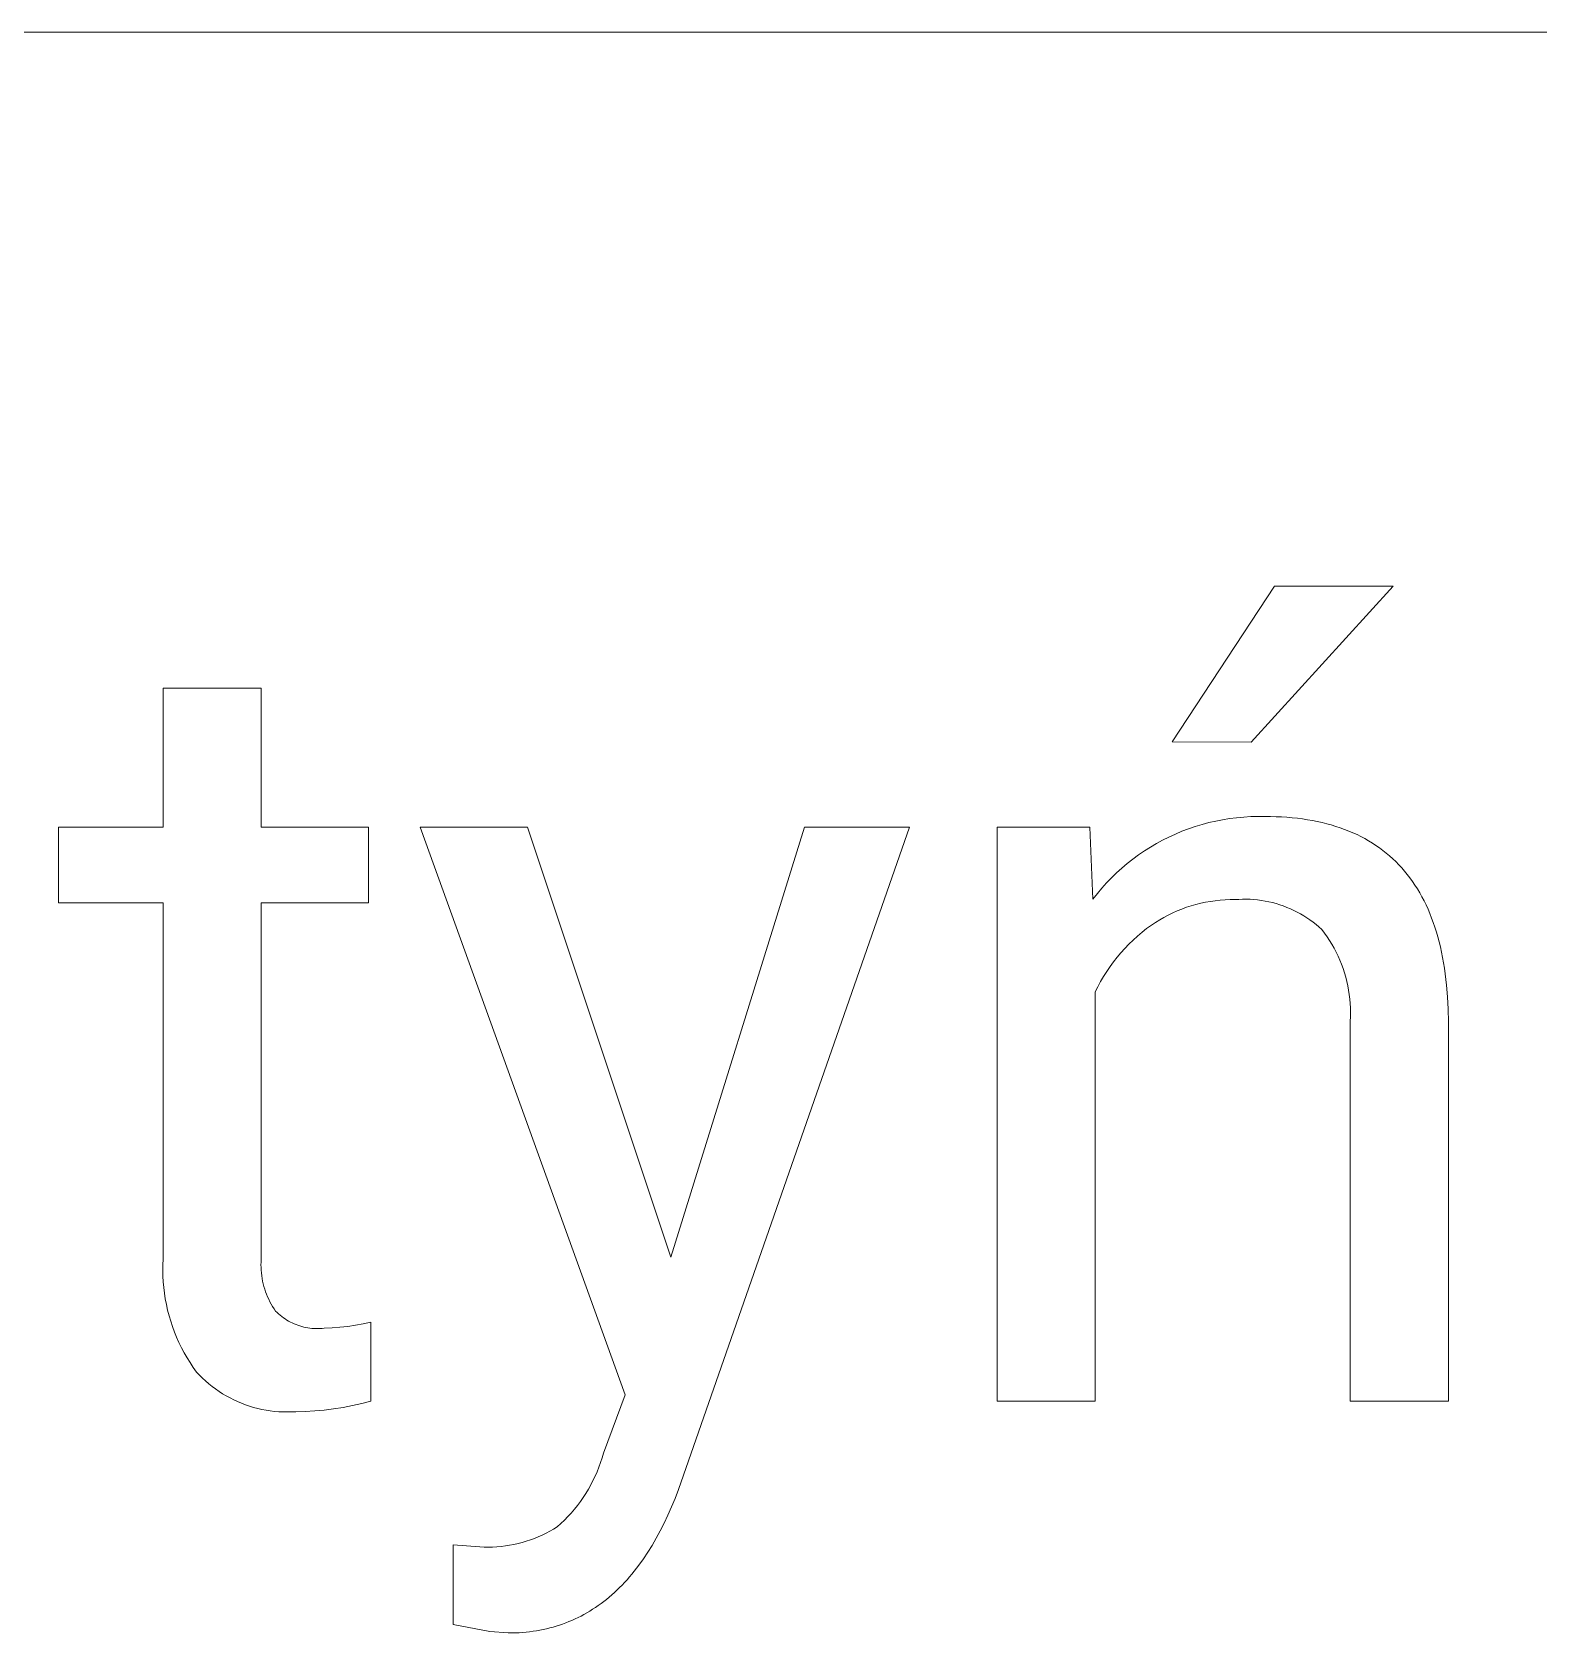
# Model space of a CAD drawing. Header units: millimetres. Extents: x -1246 to 2331, y -493 to 2006.
# Drawn here: x 1669.4 to 1735.5, y -163.2 to -93 of the extents above; entities that cross this region are included whole.
import ezdxf

# ---------------------------------------------------------------- set-up
doc = ezdxf.new("R2010")
doc.units = ezdxf.units.MM
doc.header["$MEASUREMENT"] = 0
doc.layers.add('Domyślny', color=7, linetype='Continuous', true_color=0x000000)

msp = doc.modelspace()

# ---------------------------------------------------------------- linework, layer by layer
at = {"layer": 'Domyślny', "color": 18, "lineweight": 15, "true_color": 0x000000}
for p, q in [((2327.489, -92.974), (979.014, -92.974)), ((1719.4, -124.1), (1723.891, -117.275)), ((1729.097, -117.275), (1722.867, -124.112)), ((1723.891, -117.275), (1729.097, -117.275)), ((1675.153, -127.841), (1675.153, -121.742)), ((1675.153, -121.742), (1679.453, -121.742)), ((1679.453, -121.742), (1679.453, -127.841)), ((1722.867, -124.112), (1719.4, -124.1)), ((1720.418, -127.816), (1720.715, -127.725)), ((1720.715, -127.725), (1721.015, -127.645)), ((1721.015, -127.645), (1721.317, -127.575)), ((1721.317, -127.575), (1721.621, -127.516)), ((1721.621, -127.516), (1721.928, -127.466)), ((1721.928, -127.466), (1722.235, -127.427)), ((1722.235, -127.427), (1722.544, -127.399)), ((1722.544, -127.399), (1722.854, -127.381)), ((1722.854, -127.381), (1723.164, -127.373)), ((1723.164, -127.373), (1723.474, -127.376)), ((1723.474, -127.376), (1723.721, -127.378)), ((1723.721, -127.378), (1723.965, -127.385)), ((1723.965, -127.385), (1724.204, -127.396)), ((1724.204, -127.396), (1724.44, -127.411)), ((1724.44, -127.411), (1724.672, -127.431)), ((1724.672, -127.431), (1724.899, -127.455)), ((1724.899, -127.455), (1725.124, -127.484)), ((1725.124, -127.484), (1725.344, -127.517)), ((1725.344, -127.517), (1725.56, -127.554)), ((1725.56, -127.554), (1725.773, -127.596)), ((1725.773, -127.596), (1725.981, -127.642)), ((1725.981, -127.642), (1726.186, -127.693)), ((1726.186, -127.693), (1726.387, -127.748)), ((1726.387, -127.748), (1726.584, -127.807)), ((1670.567, -131.164), (1670.567, -127.841)), ((1670.567, -127.841), (1675.153, -127.841)), ((1679.453, -127.841), (1684.158, -127.841)), ((1684.158, -127.841), (1684.158, -131.164)), ((1695.413, -152.734), (1686.431, -127.837)), ((1686.431, -127.837), (1691.137, -127.837)), ((1691.137, -127.837), (1697.414, -146.706)), ((1697.414, -146.706), (1703.275, -127.837)), ((1707.885, -127.837), (1697.76, -156.891)), ((1703.275, -127.837), (1707.885, -127.837)), ((1711.729, -153.011), (1711.729, -127.841)), ((1711.729, -127.841), (1715.791, -127.841)), ((1715.791, -127.841), (1715.934, -130.998)), ((1718.717, -128.563), (1718.989, -128.415)), ((1718.989, -128.415), (1719.267, -128.276)), ((1719.267, -128.276), (1719.548, -128.146)), ((1719.548, -128.146), (1719.835, -128.026)), ((1719.835, -128.026), (1720.125, -127.916)), ((1720.125, -127.916), (1720.418, -127.816)), ((1726.584, -127.807), (1726.778, -127.871)), ((1726.778, -127.871), (1726.967, -127.939)), ((1726.967, -127.939), (1727.153, -128.012)), ((1727.153, -128.012), (1727.335, -128.089)), ((1727.335, -128.089), (1727.513, -128.17)), ((1727.513, -128.17), (1727.687, -128.256)), ((1727.687, -128.256), (1727.857, -128.346)), ((1727.857, -128.346), (1728.023, -128.44)), ((1728.023, -128.44), (1728.186, -128.539)), ((1717.682, -129.246), (1717.932, -129.062)), ((1717.932, -129.062), (1718.188, -128.887)), ((1718.188, -128.887), (1718.449, -128.721)), ((1718.449, -128.721), (1718.717, -128.563)), ((1728.186, -128.539), (1728.344, -128.643)), ((1728.344, -128.643), (1728.499, -128.75)), ((1728.499, -128.75), (1728.65, -128.863)), ((1728.65, -128.863), (1728.797, -128.979)), ((1728.797, -128.979), (1728.941, -129.1)), ((1728.941, -129.1), (1729.08, -129.225)), ((1716.748, -130.062), (1716.971, -129.847)), ((1716.971, -129.847), (1717.201, -129.638)), ((1717.201, -129.638), (1717.438, -129.438)), ((1717.438, -129.438), (1717.682, -129.246)), ((1729.08, -129.225), (1729.216, -129.355)), ((1729.216, -129.355), (1729.347, -129.489)), ((1729.347, -129.489), (1729.475, -129.628)), ((1729.475, -129.628), (1729.599, -129.771)), ((1729.599, -129.771), (1729.719, -129.918)), ((1716.126, -130.754), (1716.325, -130.516)), ((1716.325, -130.516), (1716.533, -130.286)), ((1716.533, -130.286), (1716.748, -130.062)), ((1729.719, -129.918), (1729.835, -130.07)), ((1729.835, -130.07), (1729.948, -130.226)), ((1729.948, -130.226), (1730.056, -130.386)), ((1730.056, -130.386), (1730.161, -130.551)), ((1730.161, -130.551), (1730.262, -130.72)), ((1675.153, -131.164), (1670.567, -131.164)), ((1675.153, -146.781), (1675.153, -131.164)), ((1684.158, -131.164), (1679.453, -131.164)), ((1679.453, -131.164), (1679.453, -146.793)), ((1715.934, -130.998), (1716.126, -130.754)), ((1720.449, -131.232), (1720.241, -131.292)), ((1720.66, -131.18), (1720.449, -131.232)), ((1720.872, -131.135), (1720.66, -131.18)), ((1721.085, -131.097), (1720.872, -131.135)), ((1721.299, -131.067), (1721.085, -131.097)), ((1721.515, -131.044), (1721.299, -131.067)), ((1721.731, -131.029), (1721.515, -131.044)), ((1721.947, -131.021), (1721.731, -131.029)), ((1722.164, -131.021), (1721.947, -131.021)), ((1722.329, -131.01), (1722.164, -131.021)), ((1722.495, -131.004), (1722.329, -131.01)), ((1722.66, -131.003), (1722.495, -131.004)), ((1722.826, -131.008), (1722.66, -131.003)), ((1722.991, -131.018), (1722.826, -131.008)), ((1723.156, -131.035), (1722.991, -131.018)), ((1723.32, -131.056), (1723.156, -131.035)), ((1723.483, -131.083), (1723.32, -131.056)), ((1723.646, -131.116), (1723.483, -131.083)), ((1723.807, -131.154), (1723.646, -131.116)), ((1723.967, -131.197), (1723.807, -131.154)), ((1724.125, -131.246), (1723.967, -131.197)), ((1724.281, -131.3), (1724.125, -131.246)), ((1730.262, -130.72), (1730.359, -130.894)), ((1730.359, -130.894), (1730.452, -131.072)), ((1730.452, -131.072), (1730.541, -131.255)), ((1730.541, -131.255), (1730.627, -131.441)), ((1718.859, -131.906), (1718.675, -132.02)), ((1719.046, -131.798), (1718.859, -131.906)), ((1719.238, -131.696), (1719.046, -131.798)), ((1719.433, -131.601), (1719.238, -131.696)), ((1719.631, -131.513), (1719.433, -131.601)), ((1719.831, -131.432), (1719.631, -131.513)), ((1720.035, -131.358), (1719.831, -131.432)), ((1720.241, -131.292), (1720.035, -131.358)), ((1724.436, -131.359), (1724.281, -131.3)), ((1724.589, -131.423), (1724.436, -131.359)), ((1724.739, -131.493), (1724.589, -131.423)), ((1724.887, -131.567), (1724.739, -131.493)), ((1725.032, -131.647), (1724.887, -131.567)), ((1725.175, -131.731), (1725.032, -131.647)), ((1725.315, -131.82), (1725.175, -131.731)), ((1725.451, -131.913), (1725.315, -131.82)), ((1725.585, -132.011), (1725.451, -131.913)), ((1730.627, -131.441), (1730.708, -131.633)), ((1730.708, -131.633), (1730.786, -131.828)), ((1730.786, -131.828), (1730.86, -132.029)), ((1717.887, -132.62), (1717.695, -132.793)), ((1718.084, -132.453), (1717.887, -132.62)), ((1718.287, -132.294), (1718.084, -132.453)), ((1718.495, -132.141), (1718.287, -132.294)), ((1718.675, -132.02), (1718.495, -132.141)), ((1725.715, -132.114), (1725.585, -132.011)), ((1725.841, -132.221), (1725.715, -132.114)), ((1725.964, -132.332), (1725.841, -132.221)), ((1726.083, -132.487), (1725.964, -132.332)), ((1726.197, -132.647), (1726.083, -132.487)), ((1726.305, -132.81), (1726.197, -132.647)), ((1730.86, -132.029), (1730.93, -132.233)), ((1730.93, -132.233), (1730.996, -132.442)), ((1730.996, -132.442), (1731.058, -132.655)), ((1731.058, -132.655), (1731.116, -132.873)), ((1717.158, -133.35), (1716.992, -133.547)), ((1717.331, -133.158), (1717.158, -133.35)), ((1717.51, -132.972), (1717.331, -133.158)), ((1717.695, -132.793), (1717.51, -132.972)), ((1726.408, -132.977), (1726.305, -132.81)), ((1726.506, -133.147), (1726.408, -132.977)), ((1726.597, -133.321), (1726.506, -133.147)), ((1726.683, -133.497), (1726.597, -133.321)), ((1731.116, -132.873), (1731.171, -133.095)), ((1731.171, -133.095), (1731.221, -133.321)), ((1731.221, -133.321), (1731.268, -133.552)), ((1716.68, -133.959), (1716.535, -134.172)), ((1716.832, -133.75), (1716.68, -133.959)), ((1716.992, -133.547), (1716.832, -133.75)), ((1726.762, -133.676), (1726.683, -133.497)), ((1726.836, -133.858), (1726.762, -133.676)), ((1726.903, -134.042), (1726.836, -133.858)), ((1726.965, -134.228), (1726.903, -134.042)), ((1731.268, -133.552), (1731.311, -133.787)), ((1731.311, -133.787), (1731.35, -134.027)), ((1731.35, -134.027), (1731.385, -134.271)), ((1716.267, -134.613), (1716.144, -134.84)), ((1716.397, -134.39), (1716.267, -134.613)), ((1716.535, -134.172), (1716.397, -134.39)), ((1727.02, -134.416), (1726.965, -134.228)), ((1727.068, -134.606), (1727.02, -134.416)), ((1727.111, -134.798), (1727.068, -134.606)), ((1731.385, -134.271), (1731.444, -134.772)), ((1731.444, -134.772), (1731.487, -135.291)), ((1716.144, -134.84), (1716.029, -135.071)), ((1716.029, -135.071), (1716.029, -153.011)), ((1727.147, -134.99), (1727.111, -134.798)), ((1727.176, -135.184), (1727.147, -134.99)), ((1727.199, -135.379), (1727.176, -135.184)), ((1727.215, -135.574), (1727.199, -135.379)), ((1731.487, -135.291), (1731.515, -135.828)), ((1727.225, -135.77), (1727.215, -135.574)), ((1727.215, -136.358), (1727.225, -136.162)), ((1727.228, -135.966), (1727.225, -135.77)), ((1727.225, -136.162), (1727.228, -135.966)), ((1731.515, -135.828), (1731.527, -136.382)), ((1727.215, -153.011), (1727.215, -136.358)), ((1731.527, -136.382), (1731.527, -153.011)), ((1675.138, -147.283), (1675.141, -147.032)), ((1675.143, -147.534), (1675.138, -147.283)), ((1675.141, -147.032), (1675.153, -146.781)), ((1679.447, -146.913), (1679.444, -147.034)), ((1679.444, -147.034), (1679.446, -147.154)), ((1679.446, -147.154), (1679.452, -147.274)), ((1679.453, -146.793), (1679.447, -146.913)), ((1679.452, -147.274), (1679.462, -147.394)), ((1679.462, -147.394), (1679.476, -147.514)), ((1675.156, -147.785), (1675.143, -147.534)), ((1675.178, -148.035), (1675.156, -147.785)), ((1675.208, -148.285), (1675.178, -148.035)), ((1679.476, -147.514), (1679.494, -147.633)), ((1679.494, -147.633), (1679.516, -147.751)), ((1679.516, -147.751), (1679.542, -147.868)), ((1679.542, -147.868), (1679.573, -147.985)), ((1679.573, -147.985), (1679.607, -148.1)), ((1679.607, -148.1), (1679.645, -148.215)), ((1675.247, -148.533), (1675.208, -148.285)), ((1675.294, -148.78), (1675.247, -148.533)), ((1675.349, -149.025), (1675.294, -148.78)), ((1679.645, -148.215), (1679.687, -148.327)), ((1679.687, -148.327), (1679.733, -148.439)), ((1679.733, -148.439), (1679.782, -148.549)), ((1679.782, -148.549), (1679.835, -148.656)), ((1679.835, -148.656), (1679.892, -148.763)), ((1679.892, -148.763), (1679.953, -148.867)), ((1675.412, -149.268), (1675.349, -149.025)), ((1675.483, -149.509), (1675.412, -149.268)), ((1675.562, -149.747), (1675.483, -149.509)), ((1679.953, -148.867), (1680.017, -148.969)), ((1680.017, -148.969), (1680.084, -149.068)), ((1680.084, -149.068), (1680.149, -149.131)), ((1680.149, -149.131), (1680.215, -149.191)), ((1680.215, -149.191), (1680.284, -149.25)), ((1680.284, -149.25), (1680.355, -149.305)), ((1680.355, -149.305), (1680.427, -149.359)), ((1680.427, -149.359), (1680.502, -149.409)), ((1680.502, -149.409), (1680.578, -149.457)), ((1680.578, -149.457), (1680.655, -149.503)), ((1680.655, -149.503), (1680.734, -149.546)), ((1675.649, -149.983), (1675.562, -149.747)), ((1675.744, -150.215), (1675.649, -149.983)), ((1675.847, -150.444), (1675.744, -150.215)), ((1680.734, -149.546), (1680.815, -149.586)), ((1680.815, -149.586), (1680.897, -149.623)), ((1680.897, -149.623), (1680.98, -149.657)), ((1680.98, -149.657), (1681.064, -149.688)), ((1681.064, -149.688), (1681.15, -149.717)), ((1681.15, -149.717), (1681.236, -149.742)), ((1681.236, -149.742), (1681.323, -149.764)), ((1681.323, -149.764), (1681.411, -149.784)), ((1681.411, -149.784), (1681.5, -149.8)), ((1681.5, -149.8), (1681.589, -149.813)), ((1681.589, -149.813), (1681.678, -149.823)), ((1681.678, -149.823), (1681.768, -149.83)), ((1681.768, -149.83), (1681.858, -149.834)), ((1681.858, -149.834), (1681.947, -149.835)), ((1681.947, -149.835), (1682.037, -149.833)), ((1682.037, -149.833), (1682.127, -149.827)), ((1682.127, -149.827), (1682.217, -149.819)), ((1682.217, -149.819), (1682.561, -149.802)), ((1682.561, -149.802), (1682.905, -149.774)), ((1682.905, -149.774), (1683.248, -149.734)), ((1683.248, -149.734), (1683.589, -149.683)), ((1683.589, -149.683), (1683.929, -149.619)), ((1683.929, -149.619), (1684.266, -149.545)), ((1684.266, -149.545), (1684.266, -153.011)), ((1675.957, -150.67), (1675.847, -150.444)), ((1676.075, -150.892), (1675.957, -150.67)), ((1676.2, -151.11), (1676.075, -150.892)), ((1676.332, -151.323), (1676.2, -151.11)), ((1676.472, -151.532), (1676.332, -151.323)), ((1676.618, -151.737), (1676.472, -151.532)), ((1676.746, -151.872), (1676.618, -151.737)), ((1676.878, -152.003), (1676.746, -151.872)), ((1677.015, -152.13), (1676.878, -152.003)), ((1677.157, -152.251), (1677.015, -152.13)), ((1677.302, -152.368), (1677.157, -152.251)), ((1677.451, -152.479), (1677.302, -152.368)), ((1677.605, -152.585), (1677.451, -152.479)), ((1677.761, -152.686), (1677.605, -152.585)), ((1677.922, -152.781), (1677.761, -152.686)), ((1678.085, -152.871), (1677.922, -152.781)), ((1678.251, -152.955), (1678.085, -152.871)), ((1678.42, -153.033), (1678.251, -152.955)), ((1678.592, -153.105), (1678.42, -153.033)), ((1684.266, -153.011), (1683.862, -153.117)), ((1694.46, -155.295), (1695.413, -152.734)), ((1716.029, -153.011), (1711.729, -153.011)), ((1731.527, -153.011), (1727.215, -153.011)), ((1678.767, -153.172), (1678.592, -153.105)), ((1678.943, -153.232), (1678.767, -153.172)), ((1679.121, -153.286), (1678.943, -153.232)), ((1679.301, -153.333), (1679.121, -153.286)), ((1679.483, -153.375), (1679.301, -153.333)), ((1679.666, -153.41), (1679.483, -153.375)), ((1679.85, -153.439), (1679.666, -153.41)), ((1680.035, -153.461), (1679.85, -153.439)), ((1680.221, -153.477), (1680.035, -153.461)), ((1680.407, -153.486), (1680.221, -153.477)), ((1680.594, -153.489), (1680.407, -153.486)), ((1680.78, -153.486), (1680.594, -153.489)), ((1680.966, -153.476), (1680.78, -153.486)), ((1681.384, -153.466), (1680.966, -153.476)), ((1681.801, -153.443), (1681.384, -153.466)), ((1682.217, -153.406), (1681.801, -153.443)), ((1682.631, -153.354), (1682.217, -153.406)), ((1683.044, -153.289), (1682.631, -153.354)), ((1683.454, -153.21), (1683.044, -153.289)), ((1683.862, -153.117), (1683.454, -153.21)), ((1694.263, -155.908), (1694.335, -155.706)), ((1694.335, -155.706), (1694.401, -155.501)), ((1694.401, -155.501), (1694.46, -155.295)), ((1693.907, -156.69), (1694.005, -156.499)), ((1694.005, -156.499), (1694.098, -156.305)), ((1694.098, -156.305), (1694.183, -156.108)), ((1694.183, -156.108), (1694.263, -155.908)), ((1693.45, -157.417), (1693.573, -157.241)), ((1693.573, -157.241), (1693.69, -157.061)), ((1693.69, -157.061), (1693.802, -156.877)), ((1693.802, -156.877), (1693.907, -156.69)), ((1697.76, -156.891), (1697.61, -157.278)), ((1692.901, -158.078), (1693.047, -157.92)), ((1693.047, -157.92), (1693.187, -157.757)), ((1693.187, -157.757), (1693.321, -157.589)), ((1693.321, -157.589), (1693.45, -157.417)), ((1697.454, -157.653), (1697.293, -158.015)), ((1697.61, -157.278), (1697.454, -157.653)), ((1692.112, -158.715), (1692.275, -158.622)), ((1692.275, -158.622), (1692.435, -158.523)), ((1692.435, -158.523), (1692.595, -158.38)), ((1692.595, -158.38), (1692.751, -158.232)), ((1692.751, -158.232), (1692.901, -158.078)), ((1697.127, -158.365), (1696.955, -158.703)), ((1697.293, -158.015), (1697.127, -158.365)), ((1687.873, -162.811), (1687.873, -159.321)), ((1687.873, -159.321), (1689.04, -159.404)), ((1689.977, -159.385), (1690.164, -159.362)), ((1690.164, -159.362), (1690.349, -159.333)), ((1690.349, -159.333), (1690.534, -159.298)), ((1690.534, -159.298), (1690.717, -159.257)), ((1690.717, -159.257), (1690.898, -159.21)), ((1690.898, -159.21), (1691.078, -159.157)), ((1691.078, -159.157), (1691.257, -159.098)), ((1691.257, -159.098), (1691.433, -159.032)), ((1691.433, -159.032), (1691.606, -158.962)), ((1691.606, -158.962), (1691.778, -158.885)), ((1691.778, -158.885), (1691.947, -158.803)), ((1691.947, -158.803), (1692.112, -158.715)), ((1696.596, -159.342), (1696.408, -159.643)), ((1696.778, -159.028), (1696.596, -159.342)), ((1696.955, -158.703), (1696.778, -159.028)), ((1689.04, -159.404), (1689.228, -159.413)), ((1689.228, -159.413), (1689.415, -159.415)), ((1689.415, -159.415), (1689.603, -159.411)), ((1689.603, -159.411), (1689.79, -159.401)), ((1689.79, -159.401), (1689.977, -159.385)), ((1696.215, -159.931), (1696.017, -160.208)), ((1696.408, -159.643), (1696.215, -159.931)), ((1695.604, -160.724), (1695.497, -160.845)), ((1695.709, -160.599), (1695.604, -160.724)), ((1695.813, -160.472), (1695.709, -160.599)), ((1695.916, -160.341), (1695.813, -160.472)), ((1696.017, -160.208), (1695.916, -160.341)), ((1694.944, -161.405), (1694.829, -161.508)), ((1695.057, -161.299), (1694.944, -161.405)), ((1695.169, -161.19), (1695.057, -161.299)), ((1695.28, -161.078), (1695.169, -161.19)), ((1695.389, -160.963), (1695.28, -161.078)), ((1695.497, -160.845), (1695.389, -160.963)), ((1693.989, -162.142), (1693.863, -162.221)), ((1694.113, -162.061), (1693.989, -162.142)), ((1694.236, -161.977), (1694.113, -162.061)), ((1694.357, -161.889), (1694.236, -161.977)), ((1694.477, -161.798), (1694.357, -161.889)), ((1694.596, -161.705), (1694.477, -161.798)), ((1694.713, -161.608), (1694.596, -161.705)), ((1694.829, -161.508), (1694.713, -161.608)), ((1689.481, -163.109), (1687.873, -162.811)), ((1692.535, -162.835), (1692.395, -162.88)), ((1692.674, -162.787), (1692.535, -162.835)), ((1692.811, -162.737), (1692.674, -162.787)), ((1692.948, -162.683), (1692.811, -162.737)), ((1693.082, -162.626), (1692.948, -162.683)), ((1693.216, -162.566), (1693.082, -162.626)), ((1693.348, -162.503), (1693.216, -162.566)), ((1693.479, -162.437), (1693.348, -162.503)), ((1693.608, -162.368), (1693.479, -162.437)), ((1693.737, -162.296), (1693.608, -162.368)), ((1693.863, -162.221), (1693.737, -162.296)), ((1690.291, -163.18), (1689.481, -163.109)), ((1690.45, -163.179), (1690.291, -163.18)), ((1690.607, -163.174), (1690.45, -163.179)), ((1690.764, -163.167), (1690.607, -163.174)), ((1690.919, -163.156), (1690.764, -163.167)), ((1691.072, -163.142), (1690.919, -163.156)), ((1691.225, -163.125), (1691.072, -163.142)), ((1691.376, -163.105), (1691.225, -163.125)), ((1691.525, -163.082), (1691.376, -163.105)), ((1691.674, -163.056), (1691.525, -163.082)), ((1691.821, -163.027), (1691.674, -163.056)), ((1691.966, -162.995), (1691.821, -163.027)), ((1692.11, -162.959), (1691.966, -162.995)), ((1692.253, -162.921), (1692.11, -162.959)), ((1692.395, -162.88), (1692.253, -162.921))]:
    msp.add_line(p, q, dxfattribs=at)

doc.saveas('drawing.dxf')
